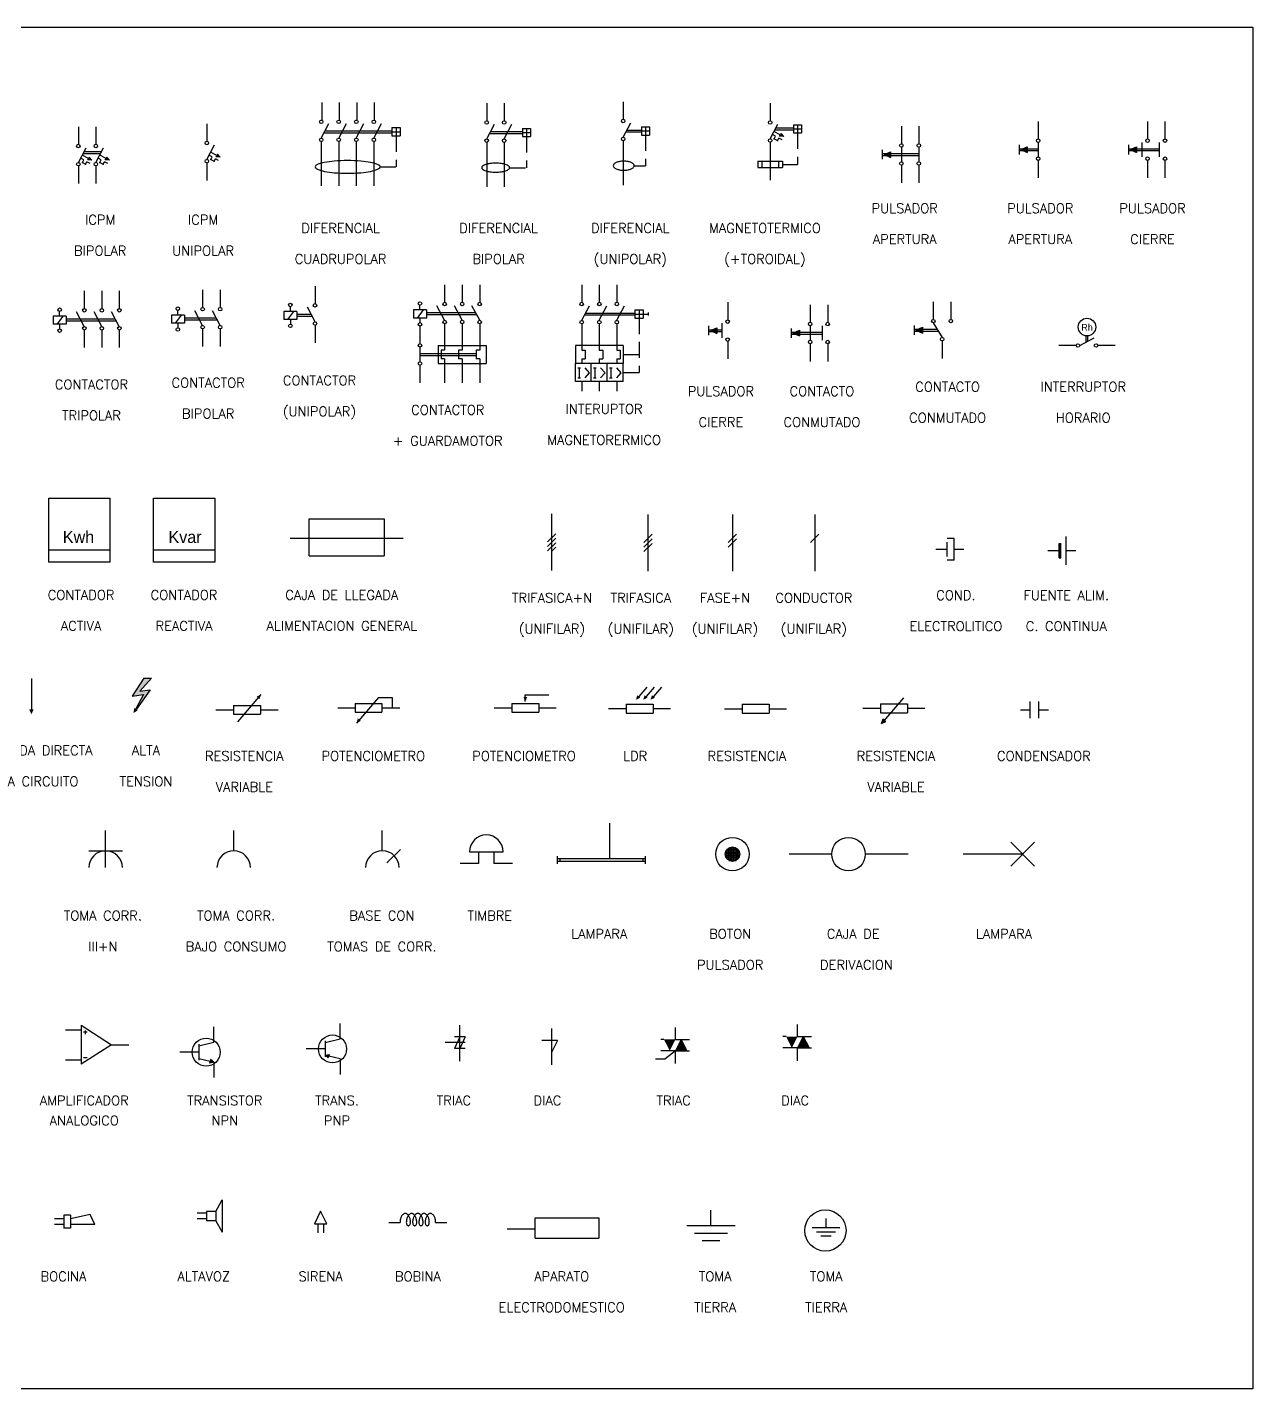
# Model space of a CAD drawing. Extents: x -45 to 364, y 82 to 296.
# Drawn here: x 171.3 to 363.8, y 82.2 to 295.9 of the extents above; entities that cross this region are included whole.
import ezdxf
from ezdxf.enums import TextEntityAlignment as Align

# ---------------------------------------------------------------- set-up
doc = ezdxf.new("R2010")
doc.units = 0
doc.header["$LTSCALE"] = 10
doc.header["$MEASUREMENT"] = 0
doc.linetypes.add('HIDDEN', pattern=[0.375, 0.25, -0.125])
doc.layers.get('0').update_dxf_attribs({"linetype": 'CONTINUOUS'})
doc.layers.get('DEFPOINTS').update_dxf_attribs({"linetype": 'CONTINUOUS'})
doc.styles.add('ROMANS', font='romans', dxfattribs={"height": 1.5})

# ---------------------------------------------------------------- blocks, each defined once
blk = doc.blocks.new('*X1')
at = {"color": 0}
for p, q in [((254.96, 82), (257.22, 82)), ((254.98, 81.75), (257.19, 81.75)), ((254.99, 82.25), (257.18, 82.25)), ((255, 81.66), (255, 82.29)), ((255.06, 81.5), (257.11, 81.5)), ((255.09, 82.5), (257.09, 82.5)), ((255.22, 81.25), (256.95, 81.25)), ((255.25, 81.21), (255.25, 82.73)), ((255.26, 82.75), (256.91, 82.75)), ((255.5, 81.01), (255.5, 82.94)), ((255.61, 83), (256.56, 83)), ((255.75, 80.9), (255.75, 83.05)), ((256, 80.85), (256, 83.1)), ((256.25, 80.86), (256.25, 83.09)), ((256.5, 80.92), (256.5, 83.03)), ((256.75, 81.06), (256.75, 82.89)), ((257, 81.31), (257, 82.64)), ((255.51, 81), (256.66, 81))]:
    blk.add_line(p, q, dxfattribs=at)
blk = doc.blocks.new('RD')
for p, q in [((0, 0), (2.37, 0)), ((9.82, 0), (12.18, 0))]:
    blk.add_line(p, q)
for points in [[(4.55, 0, 0.023844), (4.46, 1.95, 0.032907), (4.23, 3.34, 0.070525), (3.77, 4.55, 0.271979), (3.46, 4.73, 0.271979), (3.15, 4.55, 0.070525), (2.69, 3.34, 0.032907), (2.46, 1.95, 0.023844), (2.37, 0, 0.023844)], [(5.87, 0, 0.023844), (5.77, 1.95, 0.032907), (5.55, 3.34, 0.070525), (5.08, 4.55, 0.271979), (4.77, 4.73, 0.271979), (4.47, 4.55, 0.070525), (4, 3.34, 0.032907), (3.78, 1.95, 0.023844), (3.68, 0, 0.023844)], [(7.18, 0, 0.023844), (7.09, 1.95, 0.032907), (6.86, 3.34, 0.070525), (6.4, 4.55, 0.271979), (6.09, 4.73, 0.271979), (5.78, 4.55, 0.070525), (5.32, 3.34, 0.032907), (5.09, 1.95, 0.023844), (5, 0, 0.023844)], [(8.5, 0, 0.023844), (8.41, 1.95, 0.032907), (8.18, 3.34, 0.070525), (7.72, 4.55, 0.271979), (7.41, 4.73, 0.271979), (7.1, 4.55, 0.070525), (6.64, 3.34, 0.032907), (6.41, 1.95, 0.023844), (6.32, 0, 0.023844)], [(9.82, 0, 0.023844), (9.73, 1.95, 0.032907), (9.5, 3.34, 0.070525), (9.03, 4.55, 0.271979), (8.73, 4.73, 0.271979), (8.42, 4.55, 0.070525), (7.95, 3.34, 0.032907), (7.73, 1.95, 0.023844), (7.63, 0, 0.023844)], [(3.68, 0, 0.026441), (3.72, -0.7, 0.03629), (3.81, -1.2, 0.075932), (3.99, -1.62, 0.259826), (4.12, -1.69, 0.259826), (4.24, -1.62, 0.075932), (4.42, -1.2, 0.03629), (4.51, -0.7, 0.026441), (4.55, 0, 0.026441)], [(5, 0, 0.026441), (5.04, -0.7, 0.03629), (5.13, -1.2, 0.075932), (5.31, -1.62, 0.259826), (5.43, -1.69, 0.259826), (5.56, -1.62, 0.075932), (5.74, -1.2, 0.03629), (5.83, -0.7, 0.026441), (5.87, 0, 0.026441)], [(6.32, 0, 0.026441), (6.35, -0.7, 0.03629), (6.44, -1.2, 0.075932), (6.62, -1.62, 0.259826), (6.75, -1.69, 0.259826), (6.88, -1.62, 0.075932), (7.06, -1.2, 0.03629), (7.15, -0.7, 0.026441), (7.18, 0, 0.026441)], [(7.63, 0, 0.026441), (7.67, -0.7, 0.03629), (7.76, -1.2, 0.075932), (7.94, -1.62, 0.259826), (8.07, -1.69, 0.259826), (8.19, -1.62, 0.075932), (8.37, -1.2, 0.03629), (8.46, -0.7, 0.026441), (8.5, 0, 0.026441)]]:
    blk.add_lwpolyline(points, format="xyb")

msp = doc.modelspace()

# ---------------------------------------------------------------- linework, layer by layer
for p, q in [((217.57, 284.06), (217.57, 281.31)), ((220.32, 284.06), (220.32, 281.31)), ((223.07, 284.06), (223.07, 281.31)), ((225.82, 284.06), (225.82, 281.31)), ((243.48, 283.94), (243.48, 281.19)), ((246.23, 283.94), (246.23, 281.19)), ((264.91, 284.18), (264.91, 281.43)), ((288, 283.95), (288, 281.2)), ((179.36, 280.24), (179.36, 277.49)), ((182.11, 280.24), (182.11, 277.49)), ((199.53, 280.72), (199.53, 277.97)), ((308.6, 280.34), (308.6, 277.59)), ((311.35, 280.34), (311.35, 277.59)), ((330.08, 281.1), (330.08, 278.35)), ((347.25, 281.1), (347.25, 278.35)), ((350, 281.1), (350, 278.35)), ((217.5, 277.93), (217.5, 270.96)), ((220.25, 277.93), (220.25, 270.96)), ((223, 277.93), (223, 270.96)), ((225.75, 277.93), (225.75, 270.96)), ((264.91, 278.05), (264.91, 271.08)), ((288, 277.82), (288, 271.85)), ((243.48, 277.8), (243.48, 270.84)), ((246.23, 277.8), (246.23, 270.84)), ((305.88, 275.89), (306.9, 276.34)), ((305.88, 275.89), (306.9, 275.45)), ((306.9, 276.34), (306.9, 275.45)), ((327.36, 276.66), (328.38, 277.11)), ((327.36, 276.66), (328.38, 276.21)), ((328.38, 277.11), (328.38, 276.21)), ((344.54, 276.66), (345.55, 277.11)), ((344.54, 276.66), (345.55, 276.21)), ((345.55, 277.11), (345.55, 276.21)), ((179.36, 274.11), (179.36, 271.36)), ((182.11, 274.11), (182.11, 271.36)), ((199.53, 274.58), (199.53, 271.83)), ((308.6, 274.2), (308.6, 271.45)), ((311.35, 274.2), (311.35, 271.45)), ((330.08, 274.97), (330.08, 272.22)), ((347.25, 274.97), (347.25, 272.22)), ((350, 274.97), (350, 272.22)), ((180.29, 254.48), (180.29, 251.73)), ((183.04, 254.48), (183.04, 251.73)), ((185.79, 254.48), (185.79, 251.73)), ((198.87, 254.65), (198.87, 251.9)), ((201.62, 254.65), (201.62, 251.9)), ((216.53, 255.23), (216.53, 252.48)), ((236.88, 255.46), (236.88, 252.71)), ((239.63, 255.46), (239.63, 252.71)), ((242.38, 255.46), (242.38, 252.71)), ((258.41, 255.45), (258.41, 252.7)), ((261.16, 255.45), (261.16, 252.7)), ((263.91, 255.45), (263.91, 252.7)), ((233, 251.51), (233, 252.23)), ((281.33, 252.7), (281.33, 249.95)), ((294.29, 252.31), (294.29, 249.56)), ((297.04, 252.31), (297.04, 249.56)), ((313.62, 252.77), (313.62, 250.02)), ((316.37, 252.77), (316.37, 250.02)), ((233, 250.23), (233, 249.5)), ((180.29, 248.35), (180.29, 245.6)), ((183.04, 248.35), (183.04, 245.6)), ((185.79, 248.35), (185.79, 245.6)), ((198.87, 248.51), (198.87, 245.76)), ((201.62, 248.51), (201.62, 245.76)), ((216.53, 249.1), (216.53, 246.35)), ((233, 248.95), (233, 246.2)), ((236.88, 249.33), (236.88, 245.18)), ((239.63, 249.33), (239.63, 245.18)), ((242.38, 249.33), (242.38, 245.18)), ((258.41, 249.32), (258.41, 245.17)), ((261.16, 249.32), (261.16, 245.17)), ((263.91, 249.32), (263.91, 245.17)), ((278.62, 248.25), (279.63, 248.7)), ((278.62, 248.25), (279.63, 247.81)), ((279.63, 248.7), (279.63, 247.81)), ((291.58, 247.87), (292.59, 248.32)), ((292.59, 248.32), (292.59, 247.43)), ((310.9, 248.33), (311.92, 248.78)), ((310.9, 248.33), (311.92, 247.88)), ((311.92, 248.78), (311.92, 247.88)), ((281.33, 246.56), (281.33, 243.81)), ((291.58, 247.87), (292.59, 247.43)), ((294.29, 246.18), (294.29, 243.43)), ((297.04, 246.18), (297.04, 243.43)), ((315, 246.64), (315, 243.89)), ((336.06, 245.92), (333.31, 245.92)), ((342.19, 245.92), (339.44, 245.92)), ((236.88, 245.18), (236.33, 245.18)), ((236.33, 245.18), (236.33, 243.85)), ((236.88, 243.85), (236.33, 243.85)), ((236.88, 243.85), (236.88, 240.07)), ((239.08, 245.18), (239.08, 243.85)), ((239.63, 245.18), (239.08, 245.18)), ((239.63, 243.85), (239.08, 243.85)), ((239.63, 243.85), (239.63, 240.07)), ((242.38, 245.18), (241.83, 245.18)), ((241.83, 245.18), (241.83, 243.85)), ((242.38, 243.85), (241.83, 243.85)), ((242.38, 243.85), (242.38, 240.07)), ((258.41, 245.17), (258.96, 245.17)), ((258.41, 243.84), (258.96, 243.84)), ((258.41, 243.84), (258.41, 243.09)), ((258.96, 245.17), (258.96, 243.84)), ((261.16, 245.17), (261.71, 245.17)), ((261.16, 243.84), (261.16, 243.09)), ((261.16, 243.84), (261.71, 243.84)), ((261.71, 245.17), (261.71, 243.84)), ((263.91, 245.17), (264.46, 245.17)), ((263.91, 243.84), (264.46, 243.84)), ((263.91, 243.84), (263.91, 243.09)), ((264.46, 245.17), (264.46, 243.84)), ((233, 242.82), (233, 240.07)), ((258.41, 240.26), (258.41, 238.76)), ((261.16, 240.26), (261.16, 238.76)), ((263.91, 240.26), (263.91, 238.76)), ((253.68, 219.48), (253.68, 210.6)), ((268.8, 219.38), (268.8, 210.49)), ((282.06, 219.38), (282.06, 210.49)), ((295, 219.38), (295, 210.49)), ((212.61, 215.69), (230.38, 215.69)), ((314.04, 213.93), (315.8, 213.93)), ((316.9, 213.93), (318.41, 213.93)), ((331.63, 213.72), (333.39, 213.72)), ((334.49, 213.72), (336, 213.72)), ((171.99, 193.65), (171.99, 188.79)), ((189.63, 193.69), (187.79, 190.88)), ((190.87, 193.69), (189.03, 191.64)), ((189.63, 193.69), (190.87, 193.69)), ((187.79, 190.88), (189.57, 191.12)), ((189.57, 191.12), (188.4, 188.88)), ((190.62, 191.85), (188.49, 188.82)), ((189.03, 191.64), (190.62, 191.85)), ((200.97, 188.74), (203.72, 188.74)), ((207.96, 188.74), (210.71, 188.74)), ((220.08, 189.05), (222.83, 189.05)), ((227.04, 189.05), (229.82, 189.05)), ((244.67, 189.05), (247.42, 189.05)), ((251.66, 189.05), (254.41, 189.05)), ((262.63, 188.92), (265.38, 188.92)), ((269.62, 188.92), (272.37, 188.92)), ((280.84, 188.9), (283.59, 188.9)), ((287.83, 188.9), (290.58, 188.9)), ((302.56, 188.98), (305.31, 188.98)), ((309.55, 188.98), (312.3, 188.98)), ((327.31, 188.73), (328.82, 188.73)), ((330.17, 188.73), (331.69, 188.73)), ((305.5, 186.59), (305.73, 187.32)), ((305.5, 186.59), (306.19, 186.92)), ((305.73, 187.32), (305.96, 187.12)), ((306.19, 186.92), (305.96, 187.12)), ((183.64, 166.61), (183.64, 169.81)), ((203.76, 166.61), (203.76, 169.81)), ((227.09, 166.61), (227.09, 169.81)), ((262.84, 165.38), (262.84, 170.95)), ((242.22, 164.62), (239.31, 164.62)), ((242.22, 166.46), (242.22, 164.62)), ((244.62, 166.46), (244.62, 164.62)), ((247.53, 164.62), (244.62, 164.62)), ((297.67, 166.08), (290.96, 166.08)), ((309.65, 166.08), (302.93, 166.08)), ((327.66, 166.08), (318.31, 166.08)), ((200.63, 136.57), (200.63, 139)), ((220.47, 137.08), (220.47, 139.5)), ((239.27, 133.59), (239.27, 139.25)), ((292.3, 137.46), (292.3, 139.32)), ((177.33, 138.51), (179.82, 138.51)), ((218.1, 136.51), (220.47, 137.08)), ((240.12, 137.39), (238.42, 137.39)), ((239.27, 137.39), (238.42, 135.6)), ((240.12, 137.39), (239.27, 135.6)), ((254.58, 136.84), (252.16, 136.84)), ((253.73, 133.03), (253.73, 138.7)), ((254.58, 136.84), (253.73, 135.05)), ((271.32, 137), (270.82, 137)), ((273.12, 137), (273.12, 138.86)), ((273.12, 137), (275.32, 137)), ((274.02, 136.99), (273.12, 135.21)), ((274.02, 136.99), (274.92, 135.21)), ((290.5, 137.46), (289.99, 137.46)), ((292.3, 137.46), (294.49, 137.46)), ((293.2, 137.45), (292.3, 135.67)), ((293.2, 137.45), (294.1, 135.67)), ((184.57, 136.16), (187.27, 136.16)), ((198.26, 135), (195.28, 135)), ((198.26, 136), (200.63, 136.57)), ((198.26, 136.25), (198.26, 133.75)), ((218.1, 135.51), (215.12, 135.51)), ((218.1, 136.76), (218.1, 134.26)), ((218.1, 134.51), (218.73, 134.64)), ((218.73, 134.64), (218.67, 134.37)), ((240.12, 136.5), (236.97, 136.5)), ((240.12, 135.6), (238.42, 135.6)), ((273.12, 135.21), (270.82, 135.21)), ((273.12, 135.21), (271.45, 133.92)), ((273.07, 135.21), (273.07, 133.2)), ((273.12, 135.21), (274.92, 135.21)), ((274.92, 135.21), (275.32, 135.21)), ((292.3, 135.67), (289.99, 135.67)), ((292.24, 135.67), (292.24, 133.66)), ((292.3, 135.67), (294.1, 135.67)), ((294.1, 135.67), (294.49, 135.67)), ((177.33, 133.81), (179.82, 133.81)), ((198.26, 134), (200.06, 133.57)), ((200, 133.3), (200.06, 133.57)), ((200.63, 133.44), (200, 133.3)), ((200.13, 133.84), (200.06, 133.57)), ((200.63, 133.44), (200.13, 133.84)), ((200.63, 133.44), (200.63, 131.01)), ((218.1, 134.51), (218.6, 134.1)), ((218.6, 134.1), (218.67, 134.37)), ((220.47, 133.94), (218.67, 134.37)), ((220.47, 133.94), (220.47, 131.51)), ((271.45, 133.92), (269.99, 133.92)), ((199.47, 109.72), (198.01, 109.72)), ((278.7, 107.8), (278.7, 110.21)), ((177.06, 108.85), (175.6, 108.85)), ((177.06, 107.95), (175.6, 107.95)), ((199.47, 108.83), (198.01, 108.83)), ((216.96, 108.08), (216.96, 106.62)), ((217.85, 108.08), (217.85, 106.62)), ((246.71, 107.3), (251.08, 107.3)), ((274.9, 107.8), (282.5, 107.8))]:
    msp.add_line(p, q)
at = {"color": 5}
for p, q in [((217.5, 278.48), (218.71, 280.76)), ((220.25, 278.48), (221.46, 280.76)), ((223, 278.48), (224.21, 280.76)), ((225.75, 278.48), (226.96, 280.76)), ((243.48, 278.35), (244.69, 280.64)), ((246.23, 278.35), (247.44, 280.64)), ((264.91, 278.6), (266.12, 280.88)), ((288, 278.37), (289.21, 280.65)), ((179.36, 274.66), (180.57, 276.94)), ((182.11, 274.66), (183.32, 276.94)), ((199.53, 275.13), (200.74, 277.42)), ((308.6, 277.04), (308.6, 274.75)), ((311.35, 277.04), (311.35, 274.75)), ((330.08, 277.8), (330.08, 275.52)), ((346.35, 277.8), (346.35, 275.52)), ((349.1, 277.8), (349.1, 275.52)), ((180.29, 248.9), (179.08, 251.18)), ((183.04, 248.9), (181.83, 251.18)), ((185.79, 248.9), (184.58, 251.18)), ((198.87, 249.06), (197.66, 251.35)), ((201.62, 249.06), (200.41, 251.35)), ((216.53, 249.65), (215.32, 251.93)), ((236.88, 249.88), (235.67, 252.16)), ((239.63, 249.88), (238.42, 252.16)), ((242.38, 249.88), (241.17, 252.16)), ((258.41, 249.87), (259.62, 252.15)), ((261.16, 249.87), (262.37, 252.15)), ((263.91, 249.87), (265.12, 252.15)), ((280.43, 249.4), (280.43, 247.11)), ((294.29, 249.01), (294.29, 246.73)), ((296.14, 249.01), (296.14, 246.73)), ((313.62, 249.47), (315, 247.19)), ((336.61, 245.92), (338.89, 247.13)), ((233, 245.65), (233, 243.37)), ((174.7, 211.93), (174.7, 221.95)), ((174.7, 221.95), (184.3, 221.95)), ((184.3, 221.95), (184.3, 211.93)), ((191.18, 211.93), (191.18, 221.95)), ((191.18, 221.95), (200.78, 221.95)), ((200.78, 221.95), (200.78, 211.93)), ((215.61, 218.69), (227.38, 218.69)), ((215.61, 212.89), (215.61, 218.69)), ((227.38, 218.69), (227.38, 212.89)), ((334.49, 211.48), (334.49, 215.96)), ((184.3, 213.82), (174.7, 213.82)), ((200.78, 213.82), (191.18, 213.82)), ((315.8, 212.82), (315.8, 215.05)), ((333.39, 212.6), (333.39, 214.84)), ((333.39, 214.84), (333.64, 214.84)), ((333.64, 212.6), (333.64, 214.84)), ((184.3, 211.93), (174.7, 211.93)), ((200.78, 211.93), (191.18, 211.93)), ((215.61, 212.89), (227.38, 212.89)), ((333.39, 212.6), (333.64, 212.6)), ((203.72, 189.44), (203.72, 188.04)), ((203.72, 189.44), (207.96, 189.44)), ((207.96, 189.44), (207.96, 188.04)), ((222.83, 189.75), (222.83, 188.35)), ((222.83, 189.75), (227.04, 189.75)), ((222.83, 188.35), (227.04, 188.35)), ((227.04, 189.75), (227.04, 188.35)), ((247.42, 189.75), (247.42, 188.35)), ((247.42, 189.75), (251.66, 189.75)), ((247.42, 188.35), (251.66, 188.35)), ((251.66, 189.75), (251.66, 188.35)), ((265.38, 189.62), (265.38, 188.22)), ((265.38, 189.62), (269.62, 189.62)), ((265.38, 188.22), (269.62, 188.22)), ((269.62, 189.62), (269.62, 188.22)), ((283.59, 189.6), (283.59, 188.2)), ((283.59, 189.6), (287.83, 189.6)), ((283.59, 188.2), (287.83, 188.2)), ((287.83, 189.6), (287.83, 188.2)), ((305.31, 189.68), (305.31, 188.28)), ((305.31, 189.68), (309.55, 189.68)), ((305.31, 188.28), (309.55, 188.28)), ((309.55, 189.68), (309.55, 188.28)), ((328.82, 187.42), (328.82, 190.05)), ((330.17, 187.42), (330.17, 190.05)), ((203.72, 188.04), (207.96, 188.04)), ((179.82, 139.23), (184.57, 136.16)), ((179.82, 139.23), (179.82, 133.1)), ((184.57, 136.16), (179.82, 133.1)), ((200.97, 110.02), (201.94, 111.8)), ((201.94, 111.8), (201.94, 106.75)), ((178.15, 109.4), (177.06, 109.4)), ((177.06, 109.4), (177.06, 107.4)), ((181.21, 109.52), (178.15, 108.85)), ((178.15, 109.4), (178.15, 107.4)), ((181.95, 107.95), (181.21, 109.52)), ((199.47, 110.02), (199.47, 108.53)), ((200.97, 110.02), (199.47, 110.02)), ((200.97, 110.02), (200.97, 108.53)), ((217.41, 110.06), (216.42, 108.08)), ((218.4, 108.08), (217.41, 110.06)), ((178.15, 107.4), (177.06, 107.4)), ((181.95, 107.95), (178.15, 107.95)), ((200.97, 108.53), (199.47, 108.53)), ((200.97, 108.53), (201.94, 106.75)), ((216.42, 108.08), (218.4, 108.08))]:
    msp.add_line(p, q, dxfattribs=at)
at = {"color": 1}
for p, q in [((228.61, 280.11), (228.61, 278.83)), ((228.61, 280.11), (229.89, 280.11)), ((229.25, 280.11), (229.25, 278.83)), ((229.89, 280.11), (229.89, 278.83)), ((249.09, 279.98), (250.37, 279.98)), ((249.09, 279.98), (249.09, 278.71)), ((249.73, 279.98), (249.73, 278.71)), ((250.37, 279.98), (250.37, 278.71)), ((267.77, 280.23), (269.05, 280.23)), ((267.77, 280.23), (267.77, 278.95)), ((268.41, 280.23), (268.41, 278.95)), ((269.05, 280.23), (269.05, 278.95)), ((288.9, 280.07), (291.65, 280.07)), ((291.65, 280.56), (291.65, 279.28)), ((291.65, 280.56), (292.93, 280.56)), ((292.29, 280.56), (292.29, 279.28)), ((292.93, 280.56), (292.93, 279.28)), ((217.95, 279.32), (228.61, 279.32)), ((218.11, 279.62), (228.61, 279.62)), ((228.61, 279.47), (229.89, 279.47)), ((228.61, 278.83), (229.89, 278.83)), ((243.93, 279.2), (249.09, 279.2)), ((244.09, 279.5), (249.09, 279.5)), ((249.09, 279.34), (250.37, 279.34)), ((249.09, 278.71), (250.37, 278.71)), ((265.35, 279.44), (267.77, 279.44)), ((265.51, 279.74), (267.77, 279.74)), ((267.77, 279.59), (269.05, 279.59)), ((267.77, 278.95), (269.05, 278.95)), ((288.85, 278.75), (288.34, 279.01)), ((289.59, 278.98), (288.6, 279.5)), ((288.64, 278.35), (288.85, 278.75)), ((288.64, 278.35), (289.14, 278.08)), ((288.74, 279.77), (291.65, 279.77)), ((289.14, 278.08), (289.35, 278.48)), ((289.86, 278.21), (289.35, 278.48)), ((289.47, 278.75), (289.59, 278.98)), ((290.12, 278.7), (289.47, 278.75)), ((289.71, 279.2), (289.59, 278.98)), ((290.12, 278.7), (289.71, 279.2)), ((291.65, 279.92), (292.93, 279.92)), ((291.65, 279.28), (292.93, 279.28)), ((180.95, 275.27), (179.96, 275.79)), ((180.1, 276.06), (182.85, 276.06)), ((180.26, 276.36), (183.01, 276.36)), ((183.7, 275.27), (182.71, 275.79)), ((200.37, 275.51), (199.87, 275.78)), ((201.11, 275.74), (200.13, 276.26)), ((200.99, 275.52), (201.11, 275.74)), ((201.23, 275.97), (201.11, 275.74)), ((201.64, 275.46), (201.23, 275.97)), ((305.6, 276.63), (305.6, 275.16)), ((305.6, 276.04), (306.23, 276.04)), ((305.6, 275.74), (306.23, 275.74)), ((306.9, 276.04), (311.35, 276.04)), ((306.9, 275.74), (311.35, 275.74)), ((327.08, 277.4), (327.08, 275.92)), ((327.08, 276.81), (327.7, 276.81)), ((327.08, 276.51), (327.7, 276.51)), ((328.38, 276.81), (330.08, 276.81)), ((328.38, 276.51), (330.08, 276.51)), ((344.25, 277.4), (344.25, 275.92)), ((344.25, 276.81), (344.88, 276.81)), ((344.25, 276.51), (344.88, 276.51)), ((345.55, 276.81), (349.1, 276.81)), ((345.55, 276.51), (349.1, 276.51)), ((180.21, 275.04), (179.7, 275.31)), ((180, 274.64), (180.21, 275.04)), ((180, 274.64), (180.5, 274.37)), ((180.5, 274.37), (180.71, 274.77)), ((181.22, 274.5), (180.71, 274.77)), ((180.83, 275.04), (180.95, 275.27)), ((181.48, 274.99), (180.83, 275.04)), ((181.07, 275.5), (180.95, 275.27)), ((181.48, 274.99), (181.07, 275.5)), ((182.96, 275.04), (182.45, 275.31)), ((182.75, 274.64), (182.96, 275.04)), ((182.75, 274.64), (183.25, 274.37)), ((183.25, 274.37), (183.46, 274.77)), ((183.97, 274.5), (183.46, 274.77)), ((183.58, 275.04), (183.7, 275.27)), ((184.23, 274.99), (183.58, 275.04)), ((183.82, 275.5), (183.7, 275.27)), ((184.23, 274.99), (183.82, 275.5)), ((200.16, 275.11), (200.37, 275.51)), ((200.16, 275.11), (200.67, 274.85)), ((200.67, 274.85), (200.88, 275.24)), ((201.39, 274.98), (200.88, 275.24)), ((201.64, 275.46), (200.99, 275.52)), ((286.06, 274.85), (289.94, 274.85)), ((286.06, 274.85), (286.06, 273.85)), ((286.06, 273.85), (289.94, 273.85)), ((286.71, 274.85), (286.71, 273.85)), ((289.29, 274.85), (289.29, 273.85)), ((289.94, 274.85), (289.94, 273.85)), ((177.43, 250.53), (175.39, 250.53)), ((175.39, 250.53), (175.39, 249.25)), ((176.9, 250.53), (175.96, 249.24)), ((176.41, 250.53), (176.41, 251.25)), ((177.43, 250.53), (177.43, 249.25)), ((185.19, 250.04), (177.43, 250.04)), ((193.97, 250.69), (193.97, 249.42)), ((196.01, 250.69), (193.97, 250.69)), ((195.48, 250.69), (194.54, 249.4)), ((194.99, 250.69), (194.99, 251.42)), ((196.01, 250.69), (196.01, 249.42)), ((201.02, 250.2), (196.01, 250.2)), ((213.67, 251.28), (211.63, 251.28)), ((211.63, 251.28), (211.63, 250)), ((213.14, 251.28), (212.2, 249.99)), ((212.65, 251.28), (212.65, 252.01)), ((213.67, 251.28), (213.67, 250)), ((215.92, 250.79), (213.67, 250.79)), ((216.08, 250.49), (213.67, 250.49)), ((231.98, 251.51), (231.98, 250.23)), ((234.02, 251.51), (231.98, 251.51)), ((234.02, 250.23), (231.98, 250.23)), ((233.49, 251.51), (232.55, 250.22)), ((234.02, 251.51), (234.02, 250.23)), ((241.77, 251.02), (234.02, 251.02)), ((241.93, 250.72), (234.02, 250.72)), ((258.85, 250.71), (266.77, 250.71)), ((259.01, 251.01), (266.77, 251.01)), ((266.77, 251.5), (268.05, 251.5)), ((266.77, 251.5), (266.77, 250.22)), ((266.77, 250.86), (268.05, 250.86)), ((266.77, 250.22), (268.05, 250.22)), ((267.41, 251.5), (267.41, 250.22)), ((268.05, 251.5), (268.05, 250.22)), ((268.05, 250.86), (268.82, 250.86)), ((268.82, 251.11), (268.82, 250.61)), ((177.43, 249.25), (175.39, 249.25)), ((176.41, 249.25), (176.41, 248.52)), ((185.34, 249.74), (177.43, 249.74)), ((196.01, 249.42), (193.97, 249.42)), ((194.99, 249.42), (194.99, 248.69)), ((201.18, 249.9), (196.01, 249.9)), ((213.67, 250), (211.63, 250)), ((212.65, 250), (212.65, 249.28)), ((278.33, 248.99), (278.33, 247.52)), ((278.33, 248.4), (278.96, 248.4)), ((278.33, 248.1), (278.96, 248.1)), ((279.63, 248.4), (280.43, 248.4)), ((279.63, 248.1), (280.43, 248.1)), ((291.29, 248.61), (291.29, 247.14)), ((291.29, 248.02), (291.92, 248.02)), ((292.59, 248.02), (296.14, 248.02)), ((310.62, 249.07), (310.62, 247.59)), ((310.62, 248.48), (311.25, 248.48)), ((310.62, 248.18), (311.25, 248.18)), ((311.92, 248.48), (314.22, 248.48)), ((311.92, 248.18), (314.4, 248.18)), ((235.88, 245.93), (243.38, 245.93)), ((235.88, 245.93), (235.88, 243.1)), ((243.38, 245.93), (243.38, 243.1)), ((257.41, 245.92), (257.41, 243.09)), ((264.91, 245.92), (257.41, 245.92)), ((264.91, 245.92), (264.91, 243.09)), ((291.29, 247.72), (291.92, 247.72)), ((292.59, 247.72), (296.14, 247.72)), ((337.63, 246.46), (337.63, 247.44)), ((337.88, 246.59), (337.88, 247.44)), ((233, 244.66), (241.83, 244.66)), ((233, 244.36), (241.83, 244.36)), ((235.88, 243.1), (243.38, 243.1)), ((264.91, 243.09), (257.41, 243.09)), ((257.41, 240.26), (257.41, 243.09)), ((257.78, 242.43), (258.19, 242.43)), ((257.98, 242.43), (257.98, 240.82)), ((258.88, 242.43), (259.57, 241.62)), ((259.57, 241.62), (258.88, 240.82)), ((259.91, 240.26), (259.91, 243.09)), ((260.28, 242.43), (260.69, 242.43)), ((260.48, 242.43), (260.48, 240.82)), ((261.38, 242.43), (262.07, 241.62)), ((262.07, 241.62), (261.38, 240.82)), ((262.41, 240.26), (262.41, 243.09)), ((262.78, 242.43), (263.19, 242.43)), ((262.98, 242.43), (262.98, 240.82)), ((263.88, 242.43), (264.57, 241.62)), ((264.57, 241.62), (263.88, 240.82)), ((264.91, 240.26), (264.91, 243.09)), ((264.91, 240.26), (257.41, 240.26)), ((257.78, 240.82), (258.19, 240.82)), ((260.28, 240.82), (260.69, 240.82)), ((262.78, 240.82), (263.19, 240.82)), ((254.33, 216.38), (253.03, 215.08)), ((269.45, 216.28), (268.15, 214.98)), ((282.71, 216.28), (281.41, 214.98)), ((295.65, 216.28), (294.35, 214.98)), ((254.33, 215.67), (253.03, 214.37)), ((254.33, 214.97), (253.03, 213.67)), ((254.33, 214.26), (253.68, 213.61)), ((269.45, 215.57), (268.15, 214.27)), ((269.45, 214.86), (268.15, 213.56)), ((282.71, 215.57), (281.41, 214.27)), ((316.9, 215.65), (315.8, 215.65)), ((316.9, 212.22), (316.9, 215.65)), ((316.9, 212.22), (315.8, 212.22)), ((208.02, 191.13), (204.35, 186.87)), ((226.48, 190.68), (223.02, 186.66)), ((226.48, 190.68), (228.64, 190.68)), ((228.64, 190.68), (228.64, 189.05)), ((249.54, 191.08), (253.23, 191.08)), ((249.54, 190.05), (249.54, 191.08)), ((268.63, 192.3), (267.37, 190.84)), ((269.78, 192.3), (268.52, 190.84)), ((270.93, 192.3), (269.67, 190.84)), ((308.96, 190.61), (305.5, 186.59)), ((227.82, 164.71), (229.94, 166.83)), ((329.52, 164.22), (325.8, 167.94)), ((325.8, 164.22), (329.52, 167.94)), ((181.02, 166.61), (186.27, 166.61)), ((183.64, 163.98), (183.64, 166.61)), ((240.79, 166.46), (246.05, 166.46)), ((254.62, 164.58), (254.62, 165.78)), ((254.62, 165.38), (268.38, 165.38)), ((254.62, 164.98), (268.38, 164.98)), ((255.02, 164.98), (255.02, 165.38)), ((267.98, 165.38), (267.98, 164.98)), ((268.38, 165.78), (268.38, 164.58)), ((180.73, 138.13), (180.16, 138.13)), ((180.44, 138.41), (180.44, 137.84)), ((180.73, 134.12), (180.16, 134.12)), ((251.08, 109), (261.08, 109)), ((251.08, 105.8), (251.08, 109)), ((261.08, 109), (261.08, 105.8)), ((294.61, 107.49), (298.96, 107.49)), ((296.78, 107.49), (296.78, 108.87)), ((251.08, 105.8), (261.08, 105.8)), ((276.1, 106.6), (281.3, 106.6)), ((280.1, 105.4), (277.3, 105.4)), ((295.3, 106.8), (298.27, 106.8)), ((297.59, 106.12), (295.98, 106.12))]:
    msp.add_line(p, q, dxfattribs=at)
at = {"color": 1, "linetype": 'HIDDEN'}
for p, q in [((229.25, 278.83), (229.25, 273.95)), ((249.73, 278.71), (249.73, 273.83)), ((268.41, 278.95), (268.41, 274.14)), ((292.29, 279.28), (292.29, 274.35)), ((226.73, 273.95), (229.25, 273.95)), ((247.09, 273.83), (249.73, 273.83)), ((266.66, 274.14), (268.41, 274.14)), ((289.94, 274.35), (292.29, 274.35)), ((267.41, 250.22), (267.41, 241.67)), ((264.91, 244.51), (267.41, 244.51)), ((264.91, 241.67), (267.41, 241.67))]:
    msp.add_line(p, q, dxfattribs=at)
at = {"color": 1}
for points in [[(226.73, 273.95, 0.290779), (226.56, 274.22, 0.06179), (225.23, 274.65, 0.027927), (223.74, 274.85, 0.020095), (221.63, 274.94, 0.020095), (219.53, 274.85, 0.027927), (218.03, 274.65, 0.06179), (216.71, 274.22, 0.290779), (216.54, 273.95, 0.290779), (216.71, 273.68, 0.06179), (218.03, 273.25, 0.027927), (219.53, 273.04, 0.020095), (221.63, 272.96, 0.020095), (223.74, 273.04, 0.027927), (225.23, 273.25, 0.06179), (226.56, 273.68, 0.290779)], [(247.09, 273.83, 0.231279), (246.98, 274.04, 0.087629), (246.45, 274.33, 0.044833), (245.79, 274.48, 0.03322), (244.89, 274.54, 0.03322), (244, 274.48, 0.044833), (243.34, 274.33, 0.087629), (242.81, 274.04, 0.231279), (242.7, 273.83, 0.231279), (242.81, 273.61, 0.087629), (243.34, 273.33, 0.044833), (244, 273.18, 0.03322), (244.89, 273.12, 0.03322), (245.79, 273.18, 0.044833), (246.45, 273.33, 0.087629), (246.98, 273.61, 0.231279)], [(266.66, 274.14, 0.194489), (266.56, 274.37, 0.099714), (266.17, 274.64, 0.057363), (265.68, 274.79, 0.043951), (265.01, 274.85, 0.043951), (264.34, 274.79, 0.057363), (263.84, 274.64, 0.099714), (263.45, 274.37, 0.194489), (263.36, 274.14, 0.194489), (263.45, 273.91, 0.099714), (263.84, 273.64, 0.057363), (264.34, 273.49, 0.043951), (265.01, 273.43, 0.043951), (265.68, 273.49, 0.057363), (266.17, 273.64, 0.099714), (266.56, 273.91, 0.194489)]]:
    msp.add_lwpolyline(points, format="xyb", close=True, dxfattribs=at)
for centre, radius in [((217.5, 281.03), 0.275), ((220.25, 281.03), 0.275), ((223, 281.03), 0.275), ((225.75, 281.03), 0.275), ((243.48, 280.91), 0.275), ((246.23, 280.91), 0.275), ((264.91, 281.15), 0.275), ((288, 280.93), 0.275), ((199.53, 277.69), 0.275), ((217.5, 278.2), 0.275), ((220.25, 278.2), 0.275), ((223, 278.2), 0.275), ((225.75, 278.2), 0.275), ((243.48, 278.08), 0.275), ((246.23, 278.08), 0.275), ((264.91, 278.32), 0.275), ((288, 278.09), 0.275), ((330.08, 278.08), 0.275), ((347.25, 278.08), 0.275), ((350, 278.08), 0.275), ((179.36, 277.22), 0.275), ((182.11, 277.22), 0.275), ((308.6, 277.31), 0.275), ((311.35, 277.31), 0.275), ((179.36, 274.39), 0.275), ((182.11, 274.39), 0.275), ((199.53, 274.86), 0.275), ((308.6, 274.48), 0.275), ((311.35, 274.48), 0.275), ((330.08, 275.24), 0.275), ((347.25, 275.24), 0.275), ((350, 275.24), 0.275), ((212.65, 252.28), 0.275), ((216.53, 252.21), 0.275), ((233, 252.51), 0.275), ((236.88, 252.43), 0.275), ((239.63, 252.43), 0.275), ((242.38, 252.43), 0.275), ((258.41, 252.43), 0.275), ((261.16, 252.43), 0.275), ((263.91, 252.43), 0.275), ((176.41, 251.53), 0.275), ((180.29, 251.45), 0.275), ((183.04, 251.45), 0.275), ((185.79, 251.45), 0.275), ((194.99, 251.69), 0.275), ((198.87, 251.62), 0.275), ((201.62, 251.62), 0.275), ((176.41, 248.25), 0.275), ((180.29, 248.62), 0.275), ((183.04, 248.62), 0.275), ((185.79, 248.62), 0.275), ((194.99, 248.42), 0.275), ((198.87, 248.79), 0.275), ((201.62, 248.79), 0.275), ((212.65, 249), 0.275), ((216.53, 249.38), 0.275), ((233, 249.23), 0.275), ((236.88, 249.6), 0.275), ((239.63, 249.6), 0.275), ((242.38, 249.6), 0.275), ((258.41, 249.59), 0.275), ((261.16, 249.59), 0.275), ((263.91, 249.59), 0.275), ((281.33, 249.67), 0.275), ((294.29, 249.29), 0.275), ((297.04, 249.29), 0.275), ((313.62, 249.75), 0.275), ((316.37, 249.75), 0.275), ((233, 245.93), 0.275), ((281.33, 246.84), 0.275), ((294.29, 246.46), 0.275), ((297.04, 246.46), 0.275), ((315, 246.91), 0.275), ((336.34, 245.92), 0.275), ((339.17, 245.92), 0.275), ((233, 243.1), 0.275), ((282.08, 166.08), 2.63), ((282.08, 166.08), 1.13), ((300.3, 166.08), 2.63), ((199.43, 135), 2.19), ((219.27, 135.51), 2.19)]:
    msp.add_circle(centre, radius, dxfattribs=at)
for centre, radius in [((337.75, 248.81), 1.38), ((296.67, 107.01), 3.24)]:
    msp.add_circle(centre, radius)
for centre in [(243.42, 166.46), (183.64, 163.98), (203.76, 163.98), (227.09, 163.98)]:
    msp.add_arc(centre, 2.63, 0, 180, dxfattribs=at)
for p in [(288.64, 278.35), (288.64, 278.35), (289.14, 278.08), (289.14, 278.08), (180, 274.64), (180, 274.64), (180.5, 274.37), (180.5, 274.37), (182.75, 274.64), (182.75, 274.64), (183.25, 274.37), (183.25, 274.37), (200.16, 275.11), (200.16, 275.11), (200.67, 274.85), (200.67, 274.85)]:
    msp.add_point(p, dxfattribs=at)
for points in [[(289.71, 279.2), (290.12, 278.7), (289.47, 278.75), (290.12, 278.7)], [(201.23, 275.97), (201.64, 275.46), (200.99, 275.52), (201.64, 275.46)], [(181.07, 275.5), (181.48, 274.99), (180.83, 275.04), (181.48, 274.99)], [(183.82, 275.5), (184.23, 274.99), (183.58, 275.04), (184.23, 274.99)], [(207.8, 190.41), (207.34, 190.8), (208.02, 191.13)], [(249.25, 190.76), (249.86, 190.74), (249.54, 190.05)], [(267.14, 191.04), (267.6, 190.64), (266.91, 190.31)], [(268.29, 191.04), (268.75, 190.64), (268.06, 190.31)], [(269.44, 191.04), (269.9, 190.64), (269.21, 190.31)], [(223.25, 187.39), (223.71, 186.99), (223.02, 186.66)], [(305.73, 187.32), (306.19, 186.92), (305.5, 186.59)]]:
    msp.add_solid(points, dxfattribs=at)
for points in [[(305.88, 275.89), (306.9, 276.34), (306.9, 275.45)], [(327.36, 276.66), (328.38, 277.11), (328.38, 276.21)], [(344.54, 276.66), (345.55, 277.11), (345.55, 276.21)], [(278.62, 248.25), (279.63, 248.7), (279.63, 247.81)], [(291.58, 247.87), (292.59, 248.32), (292.59, 247.43)], [(310.9, 248.33), (311.92, 248.78), (311.92, 247.88)], [(333.39, 214.84), (333.64, 214.84), (333.39, 212.6), (333.64, 212.6)], [(189.63, 193.69), (190.87, 193.69), (187.79, 190.88), (189.03, 191.64)], [(189.03, 191.64), (190.62, 191.85), (187.79, 190.88), (189.57, 191.12)], [(189.57, 191.12), (190.62, 191.85), (188.4, 188.88), (188.49, 188.82)], [(171.66, 188.79), (172.32, 188.79), (171.99, 188.02)], [(188.14, 189.04), (188.7, 188.68), (188, 188.22)], [(273.12, 137), (272.22, 135.22), (271.32, 137)], [(273.12, 135.21), (274.02, 136.99), (274.92, 135.21)], [(292.3, 137.46), (291.4, 135.68), (290.5, 137.46)], [(292.3, 135.67), (293.2, 137.45), (294.1, 135.67)], [(218.6, 134.1), (218.1, 134.51), (218.73, 134.64)], [(200.13, 133.84), (200.63, 133.44), (200, 133.3)]]:
    msp.add_solid(points)
at = {"layer": 'DEFPOINTS'}
msp.add_lwpolyline([(-44.56, 295.87), (363.79, 295.87), (363.79, 82.17), (-44.56, 82.17)], close=True, dxfattribs=at)

# ---------------------------------------------------------------- block references
msp.add_blockref('*X1', (26, 84.11))
at = {"xscale": 0.75, "yscale": 0.3, "zscale": 0.75}
msp.add_blockref('RD', (228.1, 108.27), dxfattribs=at)

# ---------------------------------------------------------------- texts
at = {"style": 'ROMANS'}
for s, p in [('PULSADOR', (309.13, 266.7)), ('PULSADOR', (330.42, 266.7)), ('PULSADOR', (348.04, 266.7)), ('ICPM', (182.79, 264.91)), ('ICPM', (198.95, 264.91)), ('DIFERENCIAL', (220.54, 263.6)), ('DIFERENCIAL', (245.35, 263.6)), ('DIFERENCIAL', (266.04, 263.6)), ('MAGNETOTERMICO', (287.18, 263.6)), ('APERTURA', (309.13, 261.85)), ('APERTURA', (330.42, 261.85)), ('CIERRE', (348.04, 261.85)), ('BIPOLAR', (182.79, 260.05)), ('UNIPOLAR', (198.95, 260.05)), ('CUADRUPOLAR', (220.54, 258.75)), ('BIPOLAR', (245.35, 258.75)), ('(UNIPOLAR)', (266.04, 258.75)), ('(+TOROIDAL)', (287.18, 258.75)), ('CONTACTOR', (181.41, 239.05)), ('CONTACTOR', (199.75, 239.33)), ('CONTACTOR', (217.23, 239.68)), ('PULSADOR', (280.26, 237.99)), ('CONTACTO', (296.13, 237.99)), ('CONTACTO', (315.86, 238.69)), ('INTERRUPTOR', (337.16, 238.69)), ('TRIPOLAR', (181.41, 234.19)), ('BIPOLAR', (199.75, 234.48)), ('(UNIPOLAR)', (217.23, 234.83)), ('CONTACTOR', (237.37, 235.06)), ('INTERUPTOR', (261.92, 235.21)), ('CONMUTADO', (315.86, 233.83)), ('HORARIO', (337.16, 233.83)), ('CIERRE', (280.26, 233.14)), ('CONMUTADO', (296.13, 233.14)), ('+ GUARDAMOTOR', (237.37, 230.21)), ('MAGNETORERMICO', (261.92, 230.35)), ('CONTADOR', (179.79, 206.02)), ('CONTADOR', (195.95, 206.02)), ('CAJA DE LLEGADA', (220.73, 206.02)), ('COND.', (317.16, 205.97)), ('FUENTE ALIM.', (334.5, 205.97)), ('TRIFASICA+N', (253.74, 205.57)), ('TRIFASICA', (267.69, 205.57)), ('FASE+N', (280.91, 205.57)), ('CONDUCTOR', (294.86, 205.57)), ('ACTIVA', (179.79, 201.16)), ('REACTIVA', (195.95, 201.16)), ('ALIMENTACION GENERAL', (220.73, 201.16)), ('(UNIFILAR)', (253.74, 200.71)), ('(UNIFILAR)', (267.69, 200.71)), ('(UNIFILAR)', (280.91, 200.71)), ('(UNIFILAR)', (294.86, 200.71)), ('ELECTROLITICO', (317.16, 201.11)), ('C. CONTINUA', (334.5, 201.11)), ('SALIDA DIRECTA', (173.81, 181.62)), ('ALTA', (189.97, 181.62)), ('RESISTENCIA', (205.42, 180.74)), ('POTENCIOMETRO', (225.67, 180.74)), ('POTENCIOMETRO', (249.34, 180.74)), ('LDR', (266.8, 180.74)), ('RESISTENCIA', (284.34, 180.74)), ('RESISTENCIA', (307.75, 180.74)), ('CONDENSADOR', (330.98, 180.74)), ('A CIRCUITO', (173.81, 176.76)), ('TENSION', (189.97, 176.76)), ('VARIABLE', (205.42, 175.88)), ('VARIABLE', (307.75, 175.88)), ('TOMA CORR.', (183.21, 155.69)), ('TOMA CORR.', (204.12, 155.69)), ('BASE CON', (227.02, 155.69)), ('TIMBRE', (243.97, 155.69)), ('LAMPARA', (261.16, 152.82)), ('BOTON', (281.72, 152.82)), ('CAJA DE ', (301.55, 152.82)), ('LAMPARA', (324.72, 152.82)), ('III+N', (183.21, 150.83)), ('BAJO CONSUMO', (204.12, 150.83)), ('TOMAS DE CORR.', (227.02, 150.83)), ('PULSADOR', (281.72, 147.96)), ('DERIVACION', (301.55, 147.96)), ('AMPLIFICADOR', (180.28, 126.67)), ('TRANSISTOR', (202.35, 126.67)), ('TRANS.', (219.97, 126.67)), ('TRIAC', (238.33, 126.67)), ('DIAC', (253.02, 126.67)), ('TRIAC', (272.84, 126.67)), ('DIAC', (291.93, 126.67)), ('ANALOGICO', (180.28, 123.52)), ('NPN', (202.35, 123.52)), ('PNP', (219.97, 123.52)), ('BOCINA', (177.02, 99.06)), ('ALTAVOZ', (199.05, 99.06)), ('SIRENA', (217.4, 99.06)), ('BOBINA', (232.68, 99.06)), ('APARATO', (255.26, 99.06)), ('TOMA', (279.36, 99.06)), ('TOMA', (296.8, 99.06)), ('ELECTRODOMESTICO', (255.26, 94.21)), ('TIERRA', (279.36, 94.21)), ('TIERRA', (296.8, 94.21))]:
    msp.add_text(s, height=1.5, dxfattribs=at).set_placement(p, align=Align.CENTER)
at = {"color": 1}
for s, height, p in [('Rh', 1.057, (337.76, 248.24)), ('Kwh', 1.89, (179.38, 214.92)), ('Kvar', 1.89, (196.11, 214.92))]:
    msp.add_text(s, height=height, dxfattribs=at).set_placement(p, align=Align.CENTER)

doc.saveas('drawing.dxf')
